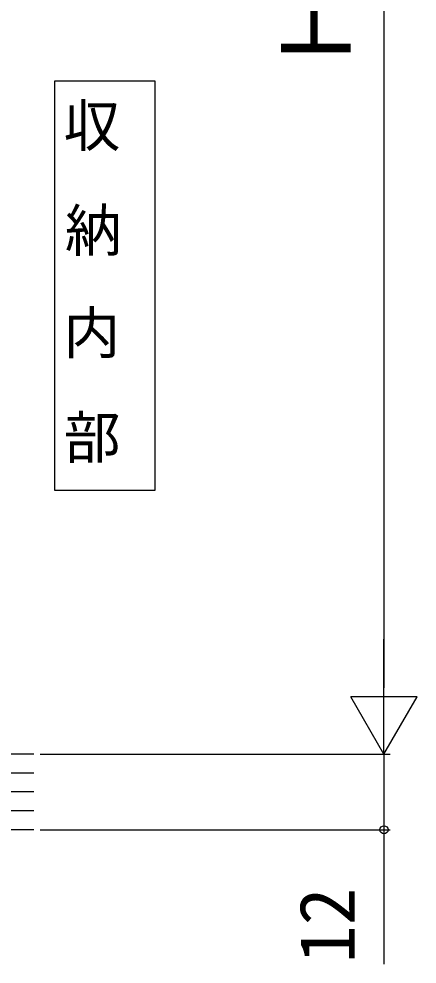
# Model space of a CAD drawing. Units: millimetres, scale not verified. Extents: x -525 to 525, y -783 to 779.
# Drawn here: x -259.9 to -196.8, y 210.4 to 360.2 of the extents above; entities that cross this region are included whole.
import ezdxf
from ezdxf.enums import TextEntityAlignment as Align

# ---------------------------------------------------------------- set-up
doc = ezdxf.new("R2010")
doc.units = ezdxf.units.MM
doc.header["$LTSCALE"] = 4
for name, color, linetype in [('0-2_USER1', 3, 'Continuous'), ('0-7_YKK_D', 6, 'Continuous'), ('0-9_YSS_K', 3, 'Continuous')]:
    doc.layers.add(name, color=color, linetype=linetype)
doc.styles.add('ＭＳ ゴシック', font='')
doc.styles.get('ＭＳ ゴシック').set_extended_font_data('MS Gothic')

msp = doc.modelspace()

# ---------------------------------------------------------------- linework, layer by layer
at = {"layer": '0-2_USER1'}
msp.add_lwpolyline([(-254.262, 285.542), (-238.262, 285.542), (-238.262, 350.313), (-254.262, 350.313)], close=True, dxfattribs=at)
at = {"layer": '0-7_YKK_D'}
for p, q in [((-202, 466.2), (-202, 254.2)), ((-202, 243.7), (-202, 261.887)), ((-202, 243.7), (-207.25, 252.793)), ((-196.75, 252.793), (-207.25, 252.793)), ((-202, 243.7), (-196.75, 252.793)), ((-256.5, 243.7), (-201, 243.7)), ((-256.5, 243.7), (-201, 243.7)), ((-256.5, 231.7), (-201, 231.7))]:
    msp.add_line(p, q, dxfattribs=at)
msp.add_lwpolyline([(-202, 243.7), (-202, 231.7), (-202, 210.423)], dxfattribs=at)
msp.add_circle((-202, 231.7), 0.637, dxfattribs=at)
at = {"layer": '0-9_YSS_K'}
for p, q in [((-257.5, 240.7), (-306, 240.7)), ((-257.5, 237.7), (-306, 237.7)), ((-257.5, 234.7), (-306, 234.7)), ((-257.5, 231.7), (-417.5, 231.7))]:
    msp.add_line(p, q, dxfattribs=at)
msp.add_lwpolyline([(-257.5, 243.7), (-306, 243.7), (-306, 231.7)], dxfattribs=at)

# ---------------------------------------------------------------- texts
at = {"layer": '0-2_USER1', "style": 'ＭＳ ゴシック'}
for s, p in [('収', (-252.807, 337.998)), ('納', (-252.603, 321.413)), ('内', (-252.833, 305.186)), ('部', (-252.782, 288.601))]:
    msp.add_text(s, height=6.598, dxfattribs=at).set_placement(p, align=Align.BOTTOM_LEFT)
at = {"layer": '0-7_YKK_D', "style": 'ＭＳ ゴシック'}
for s, height, p in [('Ｈ', 11, (-204, 351.848)), ('12', 8.798, (-204, 210.582))]:
    msp.add_text(s, height=height, rotation=90, dxfattribs=at).set_placement(p, align=Align.BOTTOM_LEFT)

doc.saveas('drawing.dxf')
